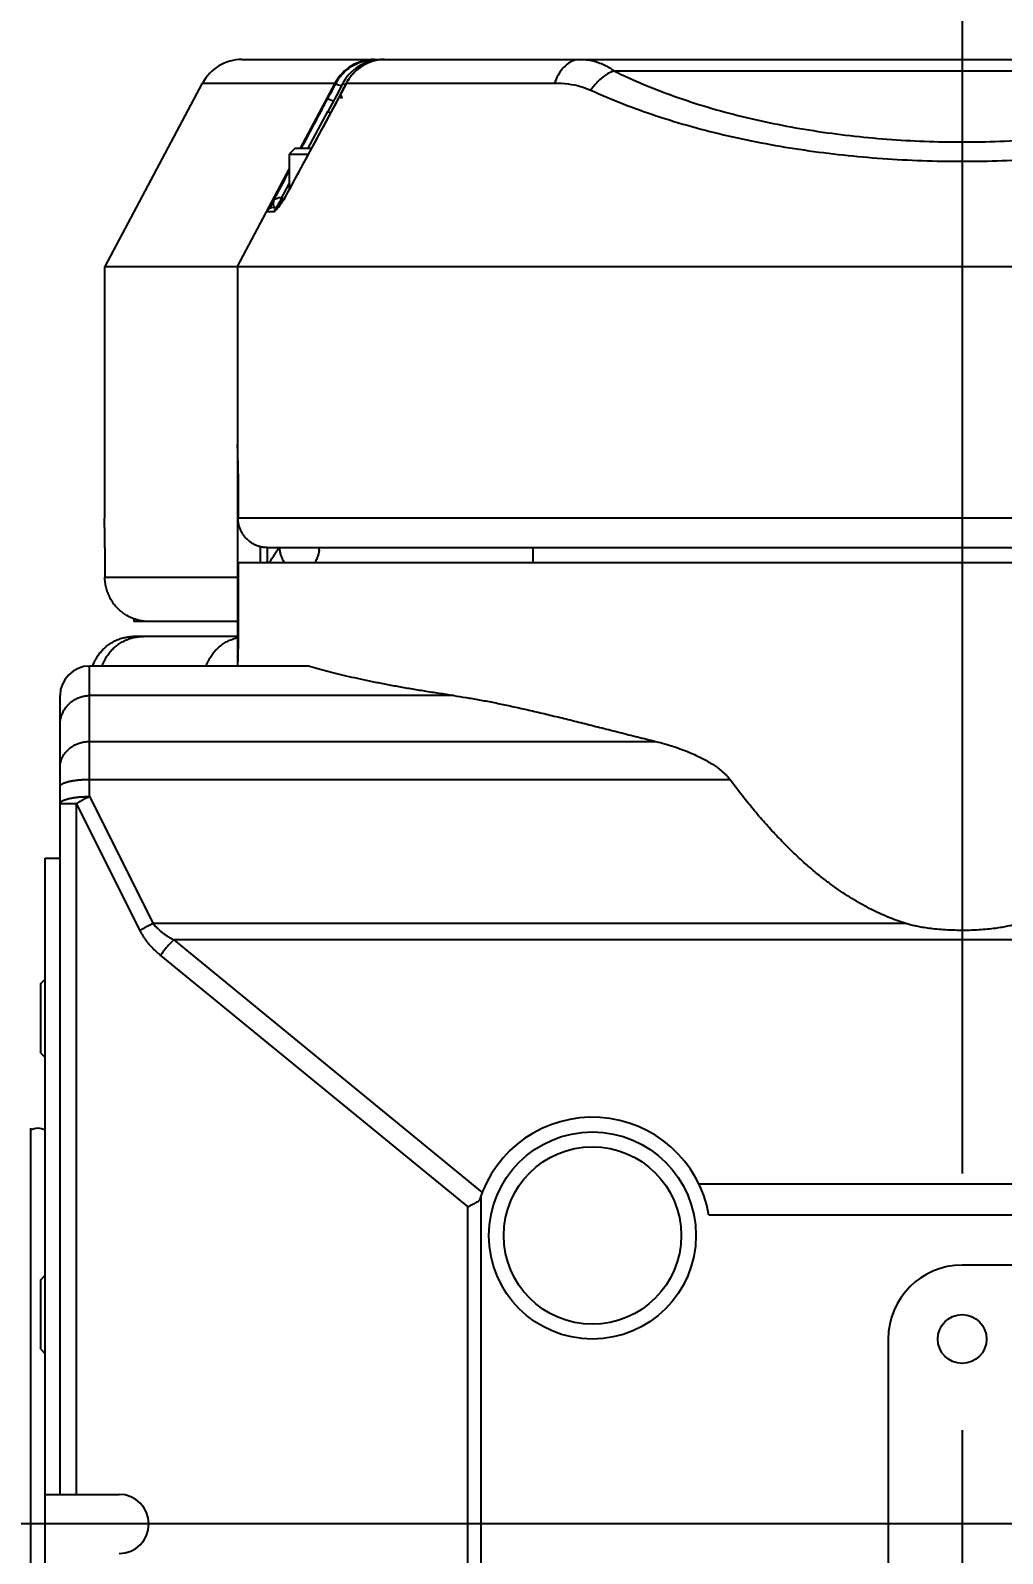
# Model space of a CAD drawing. Extents: x 0 to 4205, y 0 to 2970.
# Drawn here: x 2329 to 2394.7, y 2188.4 to 2291.3 of the extents above; entities that cross this region are included whole.
import ezdxf

# ---------------------------------------------------------------- set-up
doc = ezdxf.new("R2010")
doc.units = 0
doc.header["$LTSCALE"] = 231.275
doc.header["$PDMODE"] = 3
doc.header["$PDSIZE"] = 0.3125
doc.linetypes.add('CENTER', pattern=[0.6, 0.375, -0.075, 0.075, -0.075])
doc.layers.get('0').update_dxf_attribs({"linetype": 'CONTINUOUS'})
doc.layers.get('Defpoints').update_dxf_attribs({"linetype": 'CONTINUOUS'})
for name, color, linetype in [('5_ALL_CURVE', 7, 'CONTINUOUS'), ('95_ALL_DIM', 7, 'CONTINUOUS'), ('DEFAULT_1', 7, 'CENTER')]:
    doc.layers.add(name, color=color, linetype=linetype)
doc.styles.get("Standard").update_dxf_attribs({"font": 'txt', "width": 0.8})
doc.dimstyles.new('DIMSTYLE_2', dxfattribs={"dimtxt": 20, "dimasz": 7.5, "dimexe": 0.18, "dimexo": 0.0625, "dimgap": 0.09, "dimtad": 1, "dimdec": 3, "dimdsep": 46, "dimtxsty": 'Standard', "dimblk": 'OPEN', "dimblk1": 'OPEN', "dimblk2": 'OPEN', "dimcen": 0.09, "dimadec": 0, "dimazin": 0, "dimtp": 0.5, "dimtm": 0.5, "dimtfac": 1, "dimtdec": 3, "dimtofl": 0, "dimtmove": 0, "dimatfit": 3, "dimldrblk": 'OPEN', "dimfxl": 1, "dimtolj": 1, "dimarcsym": 0})

# ---------------------------------------------------------------- blocks, each defined once
blk = doc.blocks.new('_OPEN')
at = {"color": 0, "linetype": 'ByBlock'}
for p, q in [((0, 0), (-1, 0.233)), ((-1, -0.233), (0, 0)), ((-1, 0), (0, 0))]:
    blk.add_line(p, q, dxfattribs=at)
blk = doc.blocks.new('*D4')
at = {"layer": '95_ALL_DIM', "color": 0, "lineweight": -2, "transparency": 16777216}
for p, q in [((2922.77, 2266.34), (2957.35, 2272.44)), ((2054.52, 2190.38), (2019.4, 2190.38))]:
    blk.add_line(p, q, dxfattribs=at)
blk.add_arc((2491.97, 2190.38), 472.39, 10.9097, 179.0903, dxfattribs=at)
at = {"layer": 'Defpoints', "color": 0, "transparency": 16777216}
for p in [(2679.07, 2624.13), (2922.71, 2266.33), (2750.38, 2235.94), (2054.58, 2190.38), (2070.1, 2190.38)]:
    blk.add_point(p, dxfattribs=at)
at = {"layer": '95_ALL_DIM', "color": 0, "lineweight": -2, "transparency": 16777216, "xscale": 7.5, "yscale": 7.5, "zscale": 7.5}
for p, rotation in [((2957.18, 2272.41), 280.4548438122416), ((2019.58, 2190.38), 269.5451561877437)]:
    blk.add_blockref('_OPEN', p, dxfattribs=dict(at, rotation=rotation))
at = {"layer": '95_ALL_DIM', "color": 0, "transparency": 16777216, "insert": (2248.04, 2606.65), "char_height": 20, "attachment_point": 5, "rotation": 30.3694}
blk.add_mtext('\\A1;-170°', dxfattribs=at)
blk = doc.blocks.new('*D5')
at = {"layer": '95_ALL_DIM', "color": 0, "lineweight": -2, "transparency": 16777216}
for p, q in [((2069.4, 2190.38), (2100.43, 2190.38)), ((2912.14, 2116.29), (2877.55, 2122.39))]:
    blk.add_line(p, q, dxfattribs=at)
blk.add_arc((2491.97, 2190.38), 391.71, 181.097, 348.903, dxfattribs=at)
at = {"layer": 'Defpoints', "color": 0, "transparency": 16777216}
for p in [(2055.25, 2190.38), (2069.34, 2190.38), (2912.2, 2116.28), (3077.93, 2087.06), (2647.12, 1830.7)]:
    blk.add_point(p, dxfattribs=at)
at = {"layer": '95_ALL_DIM', "color": 0, "lineweight": -2, "transparency": 16777216, "xscale": 7.5, "yscale": 7.5, "zscale": 7.5}
for p, rotation in [((2100.25, 2190.38), 90.54851822042205), ((2877.73, 2122.36), 79.45148177957547)]:
    blk.add_blockref('_OPEN', p, dxfattribs=dict(at, rotation=rotation))
at = {"layer": '95_ALL_DIM', "color": 0, "transparency": 16777216, "insert": (2375, 1827.12), "char_height": 20, "attachment_point": 5, "rotation": 342.1518}
blk.add_mtext('\\A1;+170°', dxfattribs=at)
blk = doc.blocks.new('*D6')
at = {"layer": '95_ALL_DIM', "color": 0, "lineweight": -2, "transparency": 16777216}
for p, q in [((1983.33, 2190.38), (2013.32, 2190.38)), ((2995.12, 2190.38), (2970.61, 2190.38))]:
    blk.add_line(p, q, dxfattribs=at)
blk.add_arc((2491.97, 2190.38), 478.82, 180.8975, 359.1025, dxfattribs=at)
at = {"layer": 'Defpoints', "color": 0, "transparency": 16777216}
for p in [(1968.14, 2190.38), (1983.27, 2190.38), (2995.19, 2190.38), (3015.79, 2190.38), (2731.38, 1775.71)]:
    blk.add_point(p, dxfattribs=at)
at = {"layer": '95_ALL_DIM', "color": 0, "lineweight": -2, "transparency": 16777216, "xscale": 7.5, "yscale": 7.5, "zscale": 7.5}
for p, rotation in [((2013.14, 2190.38), 90.44872673715903), ((2970.79, 2190.38), 89.55119192681701)]:
    blk.add_blockref('_OPEN', p, dxfattribs=dict(at, rotation=rotation))
at = {"layer": '95_ALL_DIM', "color": 0, "transparency": 16777216, "insert": (2335.91, 1748.39), "char_height": 20, "attachment_point": 5, "rotation": 340.5532}
blk.add_mtext('\\A1;+180° *3', dxfattribs=at)
blk = doc.blocks.new('*D7')
at = {"layer": '95_ALL_DIM', "color": 0, "lineweight": -2, "transparency": 16777216}
for p, q in [((2491.91, 2190.38), (1931.7, 2190.38)), ((2492.03, 2190.38), (3052.23, 2190.38))]:
    blk.add_line(p, q, dxfattribs=at)
blk.add_arc((2491.97, 2190.38), 560.08, 0.7672, 179.2327, dxfattribs=at)
at = {"layer": 'Defpoints', "color": 0, "transparency": 16777216}
for p in [(2772.01, 2675.43), (1966.88, 2190.38), (1987.08, 2190.38), (2995.19, 2190.38), (3017.05, 2190.38)]:
    blk.add_point(p, dxfattribs=at)
at = {"layer": '95_ALL_DIM', "color": 0, "lineweight": -2, "transparency": 16777216, "xscale": 7.5, "yscale": 7.5, "zscale": 7.5}
for p, rotation in [((1931.88, 2190.38), 269.6162963987609), ((3052.05, 2190.38), 270.3836222651719)]:
    blk.add_blockref('_OPEN', p, dxfattribs=dict(at, rotation=rotation))
at = {"layer": '95_ALL_DIM', "color": 0, "transparency": 16777216, "insert": (2181.38, 2668.53), "char_height": 20, "attachment_point": 5, "rotation": 33.0064}
blk.add_mtext('\\A1;-180° *3', dxfattribs=at)

msp = doc.modelspace()

# ---------------------------------------------------------------- linework, layer by layer
for p, q in [((2343.2585, 2289.3795), (2352.8787, 2289.3795)), ((2352.631, 2289.3781), (2352.3536, 2289.3563)), ((2352.7198, 2289.3794), (2352.631, 2289.3781)), ((2352.8779, 2289.3791), (2352.7334, 2289.3735)), ((2352.9164, 2289.3795), (2352.8787, 2289.3793)), ((2352.9164, 2289.3795), (2431.0197, 2289.3795)), ((2368.4181, 2288.6181), (2415.5181, 2288.6181)), ((2334.012, 2275.3795), (2340.6097, 2287.7879)), ((2340.6097, 2287.7879), (2349.6346, 2287.788)), ((2347.2217, 2283.3795), (2349.5657, 2287.7879)), ((2349.663, 2286.9595), (2349.0859, 2285.8747)), ((2350.1, 2287.7853), (2349.663, 2286.9595)), ((2349.9849, 2287.1438), (2349.8019, 2286.7992)), ((2349.9681, 2286.7514), (2349.9681, 2286.8795)), ((2350.0377, 2286.8795), (2349.9681, 2286.8795)), ((2350.3227, 2287.7837), (2349.9849, 2287.1438)), ((2350.1237, 2287.8293), (2350.1, 2287.7852)), ((2350.341, 2287.7879), (2364.4086, 2287.7879)), ((2347.7541, 2283.3795), (2349.0859, 2285.8747)), ((2349.0853, 2286.7557), (2349.4514, 2286.561)), ((2349.0859, 2285.8747), (2349.2575, 2285.7831)), ((2349.2535, 2285.7755), (2347.8322, 2283.148)), ((2349.1007, 2285.4639), (2349.0886, 2285.4704)), ((2347.8322, 2283.148), (2346.0794, 2279.9044)), ((2346.8681, 2283.3795), (2346.4681, 2282.9795)), ((2346.4681, 2282.9795), (2346.4681, 2280.6239)), ((2346.4681, 2282.9795), (2347.7411, 2282.9795)), ((2346.8681, 2283.3795), (2347.9574, 2283.3795)), ((2342.9681, 2275.3795), (2346.4681, 2281.9621)), ((2345.9043, 2279.9138), (2346.4681, 2280.9701)), ((2345.7595, 2279.6708), (2345.7168, 2279.6025)), ((2345.8017, 2279.7398), (2345.7595, 2279.6708)), ((2345.8794, 2279.8693), (2345.8017, 2279.7398)), ((2345.9016, 2279.9087), (2345.8794, 2279.8692)), ((2345.953, 2279.7086), (2345.9114, 2279.6493)), ((2346.0334, 2279.8275), (2345.953, 2279.7086)), ((2344.9539, 2279.1143), (2345.3954, 2279.1142)), ((2345.3954, 2279.3795), (2345.7013, 2279.3795)), ((2345.3954, 2279.1142), (2345.4265, 2279.1142)), ((2345.5956, 2279.4171), (2345.5695, 2279.3795)), ((2345.6654, 2279.3408), (2345.6569, 2279.3322)), ((2345.6887, 2279.5582), (2345.6611, 2279.5154)), ((2345.7168, 2279.6025), (2345.6887, 2279.5582)), ((2345.9114, 2279.6493), (2345.8717, 2279.5942)), ((2333.9681, 2275.3795), (2333.9681, 2258.3795)), ((2333.9681, 2275.3795), (2532.012, 2275.3795)), ((2342.9681, 2275.3795), (2342.9681, 2248.3795)), ((2343.0089, 2261.3795), (2343.0089, 2258.3795)), ((2440.9681, 2258.3795), (2343.0089, 2258.3795)), ((2334.0026, 2256.3795), (2334.0026, 2254.3795)), ((2344.4902, 2256.4483), (2344.4902, 2255.3795)), ((2344.9802, 2256.3798), (2344.9802, 2255.3795)), ((2438.9681, 2256.3795), (2345.0106, 2256.3795)), ((2362.9681, 2255.3795), (2362.9681, 2256.3795)), ((2343.0089, 2255.3795), (2343.0089, 2250.3795)), ((2343.0089, 2255.3795), (2440.9681, 2255.3795)), ((2334.0026, 2254.3795), (2342.9681, 2254.3795)), ((2335.9681, 2251.564), (2335.9681, 2251.3795)), ((2342.9681, 2251.3795), (2335.9681, 2251.3795)), ((2342.9681, 2250.3795), (2335.9681, 2250.3795)), ((2332.9681, 2239.556), (2332.9681, 2248.3795)), ((2347.7715, 2248.3795), (2332.9681, 2248.3795)), ((2330.9681, 2194.9828), (2330.9681, 2246.3795)), ((2357.5856, 2246.3795), (2332.9681, 2246.3795)), ((2332.9681, 2243.2797), (2371.2511, 2243.2797)), ((2332.9681, 2240.7153), (2376.2603, 2240.7153)), ((2332.9681, 2239.556), (2337.263, 2230.9727)), ((2332.0736, 2239.0706), (2330.9681, 2239.0706)), ((2332.0736, 2192.3795), (2332.0736, 2239.0706)), ((2332.0736, 2239.0706), (2336.3686, 2230.4873)), ((2329.9681, 2145.3795), (2329.9681, 2235.3795)), ((2329.9681, 2235.3795), (2330.9681, 2235.3795)), ((2388.1572, 2230.9727), (2337.263, 2230.9727)), ((2338.6648, 2229.8578), (2359.5185, 2212.7957)), ((2445.9681, 2229.8578), (2338.6648, 2229.8578)), ((2337.7704, 2228.8149), (2358.5458, 2211.8168)), ((2329.6681, 2226.9131), (2329.9681, 2227.2131)), ((2329.6681, 2222.2131), (2329.6681, 2226.9131)), ((2329.6681, 2222.2131), (2329.9681, 2221.9131)), ((2328.9681, 2217.1295), (2328.9681, 2163.6295)), ((2450.7208, 2213.3399), (2374.181, 2213.3399)), ((2358.5458, 2169.505), (2358.5458, 2211.8168)), ((2359.4402, 2169.505), (2359.4402, 2212.5872)), ((2449.6779, 2211.2541), (2374.8491, 2211.2541)), ((2416.9681, 2207.8795), (2391.9681, 2207.8795)), ((2329.6681, 2206.8888), (2329.9681, 2207.1888)), ((2329.6681, 2202.1888), (2329.6681, 2206.8888)), ((2386.9681, 2202.8795), (2386.9681, 2177.8795)), ((2329.6681, 2202.1888), (2329.9681, 2201.8888)), ((2329.9681, 2192.3795), (2334.9681, 2192.3795))]:
    msp.add_line(p, q)
for points in [[(2352.7334, 2289.3735), (2352.4237, 2289.336), (2352.1186, 2289.2643), (2351.8223, 2289.1596), (2351.5381, 2289.0231), (2351.2692, 2288.8565), (2351.0188, 2288.662), (2350.79, 2288.4417), (2350.5853, 2288.198), (2350.407, 2287.9336), (2350.3227, 2287.7836)], [(2352.3536, 2289.3563), (2352.0791, 2289.3079), (2351.8102, 2289.2335), (2351.5488, 2289.1338), (2351.2975, 2289.0094), (2351.0588, 2288.8619), (2350.8347, 2288.6924), (2350.6275, 2288.5027), (2350.4389, 2288.2944)], [(2350.4389, 2288.2944), (2350.2705, 2288.0693), (2350.1237, 2287.8293)], [(2349.8019, 2286.7992), (2349.6189, 2286.4562), (2349.4361, 2286.115), (2349.2535, 2285.7755)], [(2346.0794, 2279.9044), (2346.0547, 2279.8612), (2346.0332, 2279.8273)], [(2345.6611, 2279.5154), (2345.6342, 2279.4744), (2345.6211, 2279.4547), (2345.6082, 2279.4356), (2345.5956, 2279.4171)], [(2345.8717, 2279.5942), (2345.8342, 2279.5436), (2345.799, 2279.4976), (2345.7663, 2279.4563), (2345.7361, 2279.4197), (2345.7089, 2279.3879), (2345.6854, 2279.3618), (2345.6654, 2279.3408)]]:
    msp.add_lwpolyline(points)
for centre, radius in [((2366.9681, 2209.8795), 7), ((2366.9681, 2209.8795), 6), ((2391.9681, 2202.8795), 1.65)]:
    msp.add_circle(centre, radius)
for centre, radius, start, end in [((2343.2585, 2286.3795), 3, 90, 152), ((2352.2146, 2286.3795), 3, 90, 151.329418), ((2345.3953, 2278.8795), 0.5, 90.00007, 152.000033), ((2332.9681, 2246.3795), 2, 90, 180), ((2329.4681, 2216.1295), 1, 60, 120), ((2366.9681, 2209.8795), 8, 9.893488, 163.038285), ((2391.9681, 2202.8795), 5, 90, 180), ((2334.9681, 2190.3795), 2, 270, 90)]:
    msp.add_arc(centre, radius, start, end)
for points, start_tangent, end_tangent in [([(2349.9316, 2288.2415), (2350.1092, 2288.446), (2350.7407, 2288.9515), (2351.484, 2289.2701), (2352.2899, 2289.3795)], (0.62097263, 0.78383225), (1, -0.00004496)), ([(2352.6575, 2289.3673), (2352.1461, 2289.2708), (2351.4264, 2288.953), (2350.8083, 2288.4469), (2350.341, 2287.7879)], (-0.99558461, -0.09386846), (-0.46446483, -0.88559157)), ([(2352.2899, 2289.3795), (2352.2003, 2289.3299)], (-1, -0.00000001), (-0.67106822, -0.74139561)), ([(2352.8787, 2289.3793), (2352.6575, 2289.3673)], (-0.99990493, -0.0137891), (-0.99558461, -0.09386846)), ([(2352.7198, 2289.3795), (2352.6752, 2289.3704)], (-0.99999941, -0.00108214), (-0.92792, -0.3727794)), ([(2366.1303, 2289.3795), (2365.4421, 2289.1865), (2364.8425, 2288.6322), (2364.4086, 2287.7879)], (-1, 0), (-0.32662645, -0.94515351)), ([(2366.1305, 2289.3795), (2366.9948, 2289.2871), (2367.7586, 2289.0272), (2368.4181, 2288.6181)], (1, 0.00002714), (0.78244358, -0.62272148)), ([(2349.6346, 2287.788), (2349.7729, 2288.0216)], (0.46981205, 0.88276647), (0.54799953, 0.83647864)), ([(2349.7729, 2288.0216), (2349.823, 2288.0955)], (0.54799953, 0.83647864), (0.57255743, 0.81986461)), ([(2349.823, 2288.0955), (2349.9316, 2288.2415)], (0.57255743, 0.81986461), (0.62097263, 0.78383225)), ([(2368.4181, 2288.6181), (2367.8516, 2288.3258), (2367.3207, 2287.8811), (2366.8588, 2287.312)], (-0.93928192, -0.34314644), (-0.55836776, -0.82959354)), ([(2368.4181, 2288.6181), (2372.5305, 2286.8887), (2377.0818, 2285.5336), (2381.9084, 2284.5711), (2386.8903, 2283.998), (2391.9647, 2283.8068), (2397.0403, 2283.9976), (2402.0227, 2284.5703), (2406.8493, 2285.5324), (2411.4028, 2286.8877), (2415.5181, 2288.6181)], (0.89577583, -0.44450609), (0.89577565, 0.44450645)), ([(2349.0853, 2286.7557), (2349.3598, 2287.2716), (2349.6346, 2287.788)], (0.46953534, 0.88291368), (0.4700089, 0.88266167)), ([(2349.6347, 2287.7879), (2349.7299, 2287.6847)], (-0.0164416, -0.99986483), (0.92671793, -0.37575775)), ([(2349.7299, 2287.6847), (2349.8692, 2287.6383), (2349.9923, 2287.5804)], (0.92671793, -0.37575775), (0.86338851, -0.50453967)), ([(2350.341, 2287.7879), (2349.9347, 2287.0188), (2349.7976, 2286.7612)], (-0.46532117, -0.88514192), (-0.47019146, -0.88256444)), ([(2350.0377, 2286.8795), (2349.9681, 2286.7514)], (-0.47713292, -0.87883114), (-0.47771797, -0.87851326)), ([(2349.9923, 2287.5804), (2350.0412, 2287.5501)], (0.86338851, -0.50453967), (0.83891715, -0.54425915)), ([(2350.0996, 2287.7868), (2350.2572, 2287.6594)], (-0.96998002, -0.24318462), (0.88446994, -0.46659717)), ([(2350.341, 2287.7879), (2350.3235, 2287.7835)], (-0.99668779, 0.08132309), (-0.3471125, -0.9378235)), ([(2364.4086, 2287.7879), (2365.3315, 2287.7303), (2366.1507, 2287.5677), (2366.8588, 2287.312)], (1, 0.00004498), (0.90806555, -0.41882808)), ([(2366.8588, 2287.312), (2371.2739, 2285.5822), (2376.1363, 2284.2273), (2381.2772, 2283.2649), (2386.574, 2282.6919), (2391.9645, 2282.5007), (2397.3563, 2282.6915), (2402.6535, 2283.2641), (2407.7945, 2284.2261), (2412.6592, 2285.5812), (2417.0773, 2287.312)], (0.90816041, -0.41862235), (0.90816026, 0.41862266)), ([(2348.5532, 2285.7551), (2348.5996, 2285.8424)], (0.46953515, 0.88291378), (0.46953517, 0.88291377)), ([(2348.5996, 2285.8424), (2348.7202, 2286.0692)], (0.46953517, 0.88291377), (0.46953522, 0.88291374)), ([(2348.7202, 2286.0692), (2349.0853, 2286.7557)], (0.46953522, 0.88291374), (0.46953541, 0.88291364)), ([(2349.7976, 2286.7612), (2349.5212, 2286.2441), (2349.1007, 2285.4639)], (-0.47019146, -0.88256444), (-0.47627892, -0.87929426)), ([(2349.1007, 2285.4639), (2347.6065, 2282.7035), (2346.0962, 2279.9101)], (-0.47627879, -0.87929432), (-0.47539755, -0.87977109)), ([(2347.2898, 2283.3795), (2348.4776, 2285.613)], (0.46953509, 0.88291381), (0.46953512, 0.88291379)), ([(2348.4776, 2285.613), (2348.5532, 2285.7551)], (0.46953512, 0.88291379), (0.46953515, 0.88291378)), ([(2345.5823, 2280.1687), (2346.4681, 2281.8343)], (0.4695344, 0.88291418), (0.46953506, 0.88291383)), ([(2345.3759, 2279.7771), (2345.3197, 2279.668), (2345.2902, 2279.6097)], (-0.45941631, -0.88822106), (-0.452919, -0.89155167)), ([(2345.4093, 2279.8416), (2345.3759, 2279.7771)], (-0.45975877, -0.88804384), (-0.45941631, -0.88822106)), ([(2345.4212, 2279.8542), (2345.402, 2279.7861), (2345.3845, 2279.6299), (2345.3934, 2279.5078), (2345.4834, 2279.3808)], (-0.33302436, -0.94291822), (0.9798976, -0.19950112)), ([(2345.4383, 2279.8975), (2345.4093, 2279.8416)], (-0.46087907, -0.88746295), (-0.45975877, -0.88804384)), ([(2345.4367, 2279.893), (2345.4212, 2279.8542)], (-0.40899735, -0.91253557), (-0.33302436, -0.94291822)), ([(2345.4448, 2279.9101), (2345.4367, 2279.893)], (-0.44388811, -0.89608222), (-0.40899735, -0.91253557)), ([(2345.4448, 2279.9101), (2345.4383, 2279.8975)], (-0.46123382, -0.88727863), (-0.46087907, -0.88746295)), ([(2345.4448, 2279.9101), (2345.5237, 2280.0585)], (0.46953424, 0.88291426), (0.46953433, 0.88291421)), ([(2345.4531, 2279.9129), (2345.4448, 2279.9101)], (-0.94632665, -0.3232118), (-0.9462699, -0.32337791)), ([(2345.6139, 2279.9676), (2345.4531, 2279.9129)], (-0.94697622, -0.32130366), (-0.94632665, -0.3232118)), ([(2345.5237, 2280.0585), (2345.5403, 2280.0897)], (0.46953434, 0.88291421), (0.46953435, 0.8829142)), ([(2345.5403, 2280.0897), (2345.5669, 2280.1397)], (0.46953435, 0.8829142), (0.46953438, 0.88291419)), ([(2345.5669, 2280.1397), (2345.5823, 2280.1687)], (0.46953438, 0.88291419), (0.4695344, 0.88291418)), ([(2345.6861, 2279.9921), (2345.6139, 2279.9676)], (-0.94699432, -0.3212503), (-0.94697622, -0.32130366)), ([(2345.7716, 2280.0211), (2345.6861, 2279.9921)], (-0.94692814, -0.32144532), (-0.94699432, -0.3212503)), ([(2345.8697, 2280.0544), (2345.7716, 2280.0211)], (-0.94688261, -0.32157943), (-0.94692814, -0.32144532)), ([(2345.8009, 2279.6799), (2345.7913, 2279.6441), (2345.7883, 2279.632)], (-0.2750019, -0.96144368), (-0.23385953, -0.97227039)), ([(2345.8797, 2279.869), (2345.836, 2279.7816), (2345.8009, 2279.6799)], (-0.50723166, -0.86180975), (-0.2750019, -0.96144368)), ([(2346.1223, 2279.9838), (2345.9048, 2279.9098)], (-0.94658198, -0.32246327), (0.94568436, 0.32508628)), ([(2345.9016, 2279.9087), (2345.9048, 2279.9098)], (0.94562302, 0.32526467), (0.94568436, 0.32508627)), ([(2345.9073, 2279.6275), (2345.9583, 2279.7012), (2346.0303, 2279.8087), (2346.0749, 2279.8769)], (0.57472237, 0.81834846), (0.54266058, 0.83995208)), ([(2346.0334, 2279.8273), (2346.0964, 2279.9102)], (0.55813516, 0.82975005), (0.65331949, 0.75708233)), ([(2346.0963, 2279.9102), (2346.0795, 2279.9043)], (-0.94540921, -0.32588561), (0.94748447, 0.31980179)), ([(2346.0749, 2279.8769), (2346.0962, 2279.9101)], (0.54266058, 0.83995208), (0.53833846, 0.84272873)), ([(2345.2179, 2279.4699), (2345.1982, 2279.4286), (2345.1382, 2279.3072)], (-0.44765414, -0.89420678), (-0.54742276, -0.83685621)), ([(2345.2902, 2279.6097), (2345.2597, 2279.5503), (2345.2179, 2279.4699)], (-0.452919, -0.89155167), (-0.44765414, -0.89420678)), ([(2345.4265, 2279.1142), (2345.5533, 2279.1932), (2345.5781, 2279.2189)], (0.99999889, -0.00148783), (0.69120227, 0.72266134)), ([(2345.4576, 2279.1655), (2345.4265, 2279.1142)], (-0.56865299, -0.82257752), (-0.46573598, -0.88492372)), ([(2345.6578, 2279.3343), (2345.5366, 2279.2549), (2345.4576, 2279.1655)], (-0.90802075, -0.4189252), (-0.56865299, -0.82257752)), ([(2345.4834, 2279.3808), (2345.496, 2279.3795)], (0.9798976, -0.19950112), (0.99999969, -0.00078682)), ([(2345.5781, 2279.2189), (2345.7162, 2279.3727), (2345.7998, 2279.4796), (2345.8811, 2279.5904), (2345.9073, 2279.6275)], (0.69120227, 0.72266134), (0.57472237, 0.81834846)), ([(2345.7732, 2279.5581), (2345.7633, 2279.4969), (2345.7573, 2279.4487)], (-0.1717141, -0.98514683), (-0.07681816, -0.99704512)), ([(2345.7883, 2279.632), (2345.7732, 2279.5581)], (-0.23385953, -0.97227039), (-0.1717141, -0.98514683)), ([(2345.0106, 2256.3795), (2344.8897, 2256.3832), (2344.7692, 2256.3941), (2344.6497, 2256.4123), (2344.5314, 2256.4377), (2344.4149, 2256.4702), (2344.3005, 2256.5096), (2344.1888, 2256.5559), (2344.08, 2256.6088), (2343.9747, 2256.6682), (2343.8731, 2256.7338), (2343.7757, 2256.8055), (2343.6828, 2256.8829), (2343.5948, 2256.9657), (2343.512, 2257.0537), (2343.4346, 2257.1465), (2343.363, 2257.2438), (2343.2973, 2257.3453), (2343.238, 2257.4505), (2343.1851, 2257.5591), (2343.1389, 2257.6706), (2343.0994, 2257.7848), (2343.067, 2257.9011), (2343.0417, 2258.0192), (2343.0235, 2258.1386), (2343.0126, 2258.2589), (2343.0089, 2258.3795)], (-1, 0), (0, 1)), ([(2345.106, 2255.3795), (2345.3596, 2255.7404), (2345.59, 2256.1053), (2345.746, 2256.3794)], (0.59369943, 0.80468689), (0.47675408, 0.87903671)), ([(2345.7972, 2256.3795), (2345.7992, 2256.3461), (2345.8118, 2256.2223), (2345.832, 2256.0995), (2345.86, 2255.9782), (2345.8955, 2255.8587), (2345.9384, 2255.7417), (2345.9886, 2255.6275), (2346.0458, 2255.5166), (2346.1098, 2255.4095), (2346.1294, 2255.3795)], (0.05258607, -0.9986164), (0.55451151, -0.83217605)), ([(2348.2357, 2255.3794), (2348.3462, 2255.6393), (2348.442, 2255.9058), (2348.4931, 2256.1131), (2348.4994, 2256.2611), (2348.461, 2256.3499), (2348.3779, 2256.3795)], (0.40885085, 0.91260122), (-1, 0.00000066)), ([(2335.9681, 2251.564), (2335.8064, 2251.6288), (2335.6488, 2251.7029), (2335.4957, 2251.7859), (2335.3477, 2251.8778), (2335.2053, 2251.978), (2335.069, 2252.0863), (2334.9392, 2252.2023), (2334.8164, 2252.3257), (2334.7009, 2252.4559), (2334.5931, 2252.5926), (2334.4935, 2252.7354), (2334.4024, 2252.8836), (2334.32, 2253.0369), (2334.2466, 2253.1947), (2334.1825, 2253.3565), (2334.1279, 2253.5217), (2334.083, 2253.6898), (2334.0479, 2253.8602), (2334.0227, 2254.0323), (2334.0076, 2254.2057), (2334.0026, 2254.3795)], (-0.93858779, 0.34504053), (0, 1)), ([(2337.0044, 2251.3795), (2336.8534, 2251.3833), (2336.7026, 2251.3947), (2336.5527, 2251.4137), (2336.4039, 2251.4402), (2336.2566, 2251.4741), (2336.1112, 2251.5154), (2335.9681, 2251.564)], (-1, 0), (-0.93858779, 0.34504053)), ([(2333.1737, 2248.3796), (2333.2269, 2248.519), (2333.2947, 2248.6716), (2333.3708, 2248.8202), (2333.4551, 2248.9644), (2333.5472, 2249.1037), (2333.647, 2249.2376), (2333.7541, 2249.3658), (2333.8682, 2249.4878), (2333.9889, 2249.6033), (2334.1158, 2249.7119), (2334.2486, 2249.8133), (2334.3869, 2249.9072), (2334.5302, 2249.9932), (2334.678, 2250.0711), (2334.83, 2250.1407), (2334.9856, 2250.2017), (2335.1443, 2250.2539), (2335.3058, 2250.2973), (2335.4694, 2250.3316), (2335.6346, 2250.3568), (2335.801, 2250.3727), (2335.9681, 2250.3793)], (0.33351821, 0.94274366), (0.99992927, 0.01189339)), ([(2333.813, 2248.3796), (2333.8692, 2248.5276), (2333.9371, 2248.6812), (2334.0134, 2248.8307), (2334.098, 2248.9756), (2334.1904, 2249.1155), (2334.2904, 2249.25), (2334.3977, 2249.3786), (2334.512, 2249.5009), (2334.6329, 2249.6165), (2334.76, 2249.725), (2334.8929, 2249.8262), (2335.0312, 2249.9197), (2335.1745, 2250.0052), (2335.3223, 2250.0824), (2335.4742, 2250.1512), (2335.6296, 2250.2112), (2335.7881, 2250.2623), (2335.9491, 2250.3043), (2336.1123, 2250.3371), (2336.277, 2250.3607), (2336.4428, 2250.3748), (2336.6091, 2250.3795)], (0.32994414, 0.94400046), (1, 0)), ([(2335.9681, 2250.3793), (2335.9131, 2250.3782)], (-0.99992927, -0.01189339), (-0.99954415, -0.03019077)), ([(2340.8484, 2248.3796), (2340.9046, 2248.5276), (2340.9725, 2248.6812), (2341.0489, 2248.8307), (2341.1334, 2248.9756), (2341.2258, 2249.1155), (2341.3258, 2249.25), (2341.4331, 2249.3786), (2341.5474, 2249.5009), (2341.6683, 2249.6165), (2341.7954, 2249.725), (2341.9283, 2249.8262), (2342.0666, 2249.9197), (2342.2099, 2250.0052), (2342.3577, 2250.0824), (2342.5096, 2250.1512), (2342.665, 2250.2112), (2342.8235, 2250.2623), (2342.968, 2250.3005)], (0.32994414, 0.94400046), (0.97305163, 0.23058733)), ([(2343.0089, 2250.3795), (2343.0087, 2250.2488), (2343.0082, 2250.1186), (2343.0074, 2249.9895), (2343.0062, 2249.862), (2343.0047, 2249.7369), (2343.0029, 2249.6143), (2343.0009, 2249.4951), (2342.9987, 2249.3797), (2342.9963, 2249.2685), (2342.9938, 2249.1621), (2342.9911, 2249.0609), (2342.9885, 2248.9653), (2342.9858, 2248.8758), (2342.9832, 2248.7928), (2342.9807, 2248.7165), (2342.9783, 2248.6474), (2342.9761, 2248.5857), (2342.974, 2248.5317), (2342.9723, 2248.4856), (2342.9708, 2248.4476), (2342.9696, 2248.4179), (2342.9688, 2248.3966), (2342.9682, 2248.3838), (2342.9681, 2248.3795)], (0, -1), (-0.04078237, -0.99916805)), ([(2357.5856, 2246.3795), (2356.5938, 2246.5257), (2355.631, 2246.6761), (2354.6981, 2246.8304), (2353.7958, 2246.9887), (2352.9251, 2247.1508), (2352.0865, 2247.3165), (2351.2809, 2247.4857), (2350.509, 2247.6583), (2349.7715, 2247.8341), (2349.0689, 2248.0131), (2348.4021, 2248.1949), (2347.7715, 2248.3795)], (-0.98990082, 0.14176162), (-0.9568331, 0.29063796)), ([(2330.9681, 2244.4003), (2330.9724, 2244.5298), (2330.9852, 2244.6587), (2331.0065, 2244.7865), (2331.0362, 2244.9126), (2331.0742, 2245.0365), (2331.1203, 2245.1577), (2331.1743, 2245.2757), (2331.236, 2245.3899), (2331.3051, 2245.4999), (2331.3814, 2245.6052), (2331.4644, 2245.7053), (2331.5539, 2245.7998), (2331.6494, 2245.8884), (2331.7505, 2245.9705), (2331.8569, 2246.046), (2331.9681, 2246.1144), (2332.0835, 2246.1754), (2332.2027, 2246.2289), (2332.3252, 2246.2745), (2332.4504, 2246.3121), (2332.5779, 2246.3415), (2332.707, 2246.3626), (2332.8373, 2246.3753), (2332.9681, 2246.3795)], (0, 1), (1, 0)), ([(2357.5856, 2246.3795), (2358.4228, 2246.251), (2359.2977, 2246.0999), (2360.2099, 2245.927), (2361.1595, 2245.7328), (2362.1462, 2245.5183), (2363.1702, 2245.2846), (2364.2309, 2245.0331), (2365.3278, 2244.7655), (2366.4594, 2244.4839), (2367.6223, 2244.1911), (2368.8114, 2243.8905), (2370.0225, 2243.5856), (2371.2511, 2243.2797)], (0.98990082, -0.14176162), (0.97083251, -0.23975871)), ([(2330.9681, 2241.5121), (2330.9724, 2241.6277), (2330.9852, 2241.7428), (2331.0065, 2241.8569), (2331.0362, 2241.9695), (2331.0742, 2242.0802), (2331.1203, 2242.1885), (2331.1743, 2242.2939), (2331.236, 2242.3959), (2331.3051, 2242.4941), (2331.3814, 2242.5881), (2331.4644, 2242.6775), (2331.5539, 2242.762), (2331.6494, 2242.841), (2331.7505, 2242.9144), (2331.8569, 2242.9818), (2331.9681, 2243.0429), (2332.0835, 2243.0974), (2332.2027, 2243.1451), (2332.3252, 2243.1859), (2332.4504, 2243.2194), (2332.5779, 2243.2457), (2332.707, 2243.2646), (2332.8373, 2243.2759), (2332.9681, 2243.2797)], (0, 1), (1, 0)), ([(2371.2511, 2243.2797), (2371.8665, 2243.1154), (2372.4622, 2242.932), (2373.0195, 2242.7369), (2373.5247, 2242.538), (2373.9769, 2242.3395), (2374.3763, 2242.145), (2374.7262, 2241.9566), (2375.0312, 2241.7753), (2375.2967, 2241.601), (2375.5281, 2241.433), (2375.7287, 2241.2714), (2375.8991, 2241.1185), (2376.0414, 2240.9758), (2376.1602, 2240.8423), (2376.2603, 2240.7153)], (0.97083251, -0.23975871), (0.59446921, -0.80411837)), ([(2330.9681, 2240.2298), (2330.9724, 2240.2616), (2330.9852, 2240.2932), (2331.0065, 2240.3245), (2331.0362, 2240.3555), (2331.0742, 2240.3859), (2331.1203, 2240.4156), (2331.1743, 2240.4445), (2331.236, 2240.4726), (2331.3051, 2240.4995), (2331.3814, 2240.5254), (2331.4644, 2240.5499), (2331.5539, 2240.5731), (2331.6494, 2240.5948), (2331.7505, 2240.615), (2331.8569, 2240.6335), (2331.9681, 2240.6502), (2332.0835, 2240.6652), (2332.2027, 2240.6783), (2332.3252, 2240.6895), (2332.4504, 2240.6987), (2332.5779, 2240.7059), (2332.707, 2240.7111), (2332.8373, 2240.7142), (2332.9681, 2240.7153)], (0, 1), (1, 0)), ([(2388.1572, 2230.9727), (2387.6258, 2231.1501), (2387.0857, 2231.3542), (2386.5358, 2231.5868), (2385.9749, 2231.85), (2385.4021, 2232.1458), (2384.8159, 2232.4771), (2384.2152, 2232.8465), (2383.5987, 2233.2575), (2382.9652, 2233.7136), (2382.3131, 2234.219), (2381.6413, 2234.7783), (2380.9482, 2235.3966), (2380.2324, 2236.0796), (2379.4924, 2236.8337), (2378.7268, 2237.666), (2377.9339, 2238.5844), (2377.1122, 2239.5976), (2376.2603, 2240.7153)], (-0.95467181, 0.29766044), (-0.59446921, 0.80411837)), ([(2330.9681, 2239.0706), (2330.9724, 2239.1023), (2330.9852, 2239.1339), (2331.0065, 2239.1653), (2331.0362, 2239.1962), (2331.0742, 2239.2266), (2331.1203, 2239.2563), (2331.1743, 2239.2852), (2331.236, 2239.3133), (2331.3051, 2239.3402), (2331.3814, 2239.3661), (2331.4644, 2239.3906), (2331.5539, 2239.4138), (2331.6494, 2239.4355), (2331.7505, 2239.4557), (2331.8569, 2239.4742), (2331.9681, 2239.4909), (2332.0835, 2239.5059), (2332.2027, 2239.519), (2332.3252, 2239.5302), (2332.4504, 2239.5394), (2332.5779, 2239.5466), (2332.707, 2239.5518), (2332.8373, 2239.5549), (2332.9681, 2239.556)], (0, 1), (1, 0)), ([(2332.9681, 2239.556), (2332.8512, 2239.4999), (2332.7347, 2239.442), (2332.6193, 2239.3825), (2332.5053, 2239.3217), (2332.3933, 2239.2599), (2332.2837, 2239.1972), (2332.177, 2239.134), (2332.0736, 2239.0706)], (-0.90470762, -0.426033), (-0.8478155, -0.53029132)), ([(2337.263, 2230.9727), (2337.1461, 2230.9166), (2337.0296, 2230.8587), (2336.9142, 2230.7993), (2336.8002, 2230.7385), (2336.6882, 2230.6766), (2336.5786, 2230.614), (2336.4719, 2230.5508), (2336.3686, 2230.4873)], (-0.90470763, -0.42603298), (-0.84781549, -0.53029134)), ([(2336.3686, 2230.4873), (2336.4624, 2230.3111), (2336.5662, 2230.1376), (2336.6818, 2229.9637), (2336.8115, 2229.7872), (2336.958, 2229.6059), (2337.124, 2229.4186), (2337.3128, 2229.2244), (2337.5273, 2229.023), (2337.7704, 2228.8149)], (0.44748515, -0.89429136), (0.77396489, -0.63322851)), ([(2337.263, 2230.9727), (2337.3569, 2230.8553), (2337.4607, 2230.7396), (2337.5763, 2230.6237), (2337.706, 2230.506), (2337.8524, 2230.3851), (2338.0185, 2230.2603), (2338.2072, 2230.1308), (2338.4218, 2229.9965), (2338.6648, 2229.8578)], (0.60029472, -0.79977887), (0.87790551, -0.47883392)), ([(2391.9681, 2230.504), (2391.3051, 2230.5157), (2390.6827, 2230.5485), (2390.1199, 2230.5979), (2389.6199, 2230.6595), (2389.1813, 2230.7295), (2388.7977, 2230.8054), (2388.4598, 2230.8863), (2388.1572, 2230.9727)], (-1, 0), (-0.95467181, 0.29766044)), ([(2395.7789, 2230.9727), (2395.4762, 2230.8862), (2395.138, 2230.8053), (2394.7545, 2230.7294), (2394.3167, 2230.6595), (2393.8174, 2230.598), (2393.2534, 2230.5485), (2392.6277, 2230.5156), (2391.9681, 2230.504)], (-0.95467181, -0.29766044), (-1, 0)), ([(2338.6648, 2229.8578), (2338.5676, 2229.7687), (2338.4709, 2229.675), (2338.3752, 2229.577), (2338.2809, 2229.4752), (2338.1885, 2229.3702), (2338.0984, 2229.2625), (2338.0112, 2229.1525), (2337.9271, 2229.0409), (2337.8467, 2228.9282), (2337.7704, 2228.8149)], (-0.74703872, -0.66478053), (-0.54765917, -0.83670152)), ([(2358.5458, 2211.8168), (2358.6668, 2211.8843), (2358.7913, 2211.9516), (2358.9189, 2212.0184), (2359.0492, 2212.0844), (2359.1818, 2212.1495), (2359.3161, 2212.2134)], (0.86980444, 0.49339662), (0.90575098, 0.4238103)), ([(2330.9773, 2192.3795), (2330.9733, 2193.2532), (2330.9697, 2194.1219), (2330.9681, 2194.9828)], (-0.00428168, 0.99999083), (0, 1))]:
    msp.add_spline(points, degree=3, dxfattribs=dict(start_tangent=start_tangent, end_tangent=end_tangent))
at = {"start_tangent": (0, 1)}
for points in [[(2343.0089, 2261.3795), (2343.0088, 2261.5026), (2343.0083, 2261.6252), (2343.0075, 2261.7469), (2343.0065, 2261.8672), (2343.0052, 2261.9857), (2343.0036, 2262.1018), (2343.0018, 2262.2153), (2342.9998, 2262.3256), (2342.9976, 2262.4323), (2342.9953, 2262.535), (2342.9929, 2262.6333), (2342.9904, 2262.7269), (2342.9879, 2262.8154), (2342.9854, 2262.8984), (2342.9829, 2262.9756), (2342.9805, 2263.0468), (2342.9783, 2263.1117), (2342.9762, 2263.1699), (2342.9743, 2263.2214), (2342.9726, 2263.2659), (2342.9711, 2263.3032), (2342.9699, 2263.3333), (2342.969, 2263.3559), (2342.9684, 2263.371), (2342.9681, 2263.3786)], [(2334.0026, 2256.3795), (2334.0024, 2256.5076), (2334.002, 2256.6352), (2334.0013, 2256.7618), (2334.0003, 2256.8867), (2333.9991, 2257.0096), (2333.9977, 2257.1299), (2333.9961, 2257.2472), (2333.9943, 2257.3609), (2333.9923, 2257.4705), (2333.9902, 2257.5757), (2333.9881, 2257.676), (2333.9859, 2257.7709), (2333.9837, 2257.8601), (2333.9815, 2257.9432), (2333.9794, 2258.0199), (2333.9773, 2258.0899), (2333.9754, 2258.1528), (2333.9737, 2258.2084), (2333.9722, 2258.2565), (2333.9709, 2258.2969), (2333.9698, 2258.3294), (2333.9689, 2258.3539), (2333.9684, 2258.3703), (2333.9681, 2258.3785)]]:
    msp.add_spline(points, degree=3, dxfattribs=at)
at = {"layer": '5_ALL_CURVE'}
for radius, end in [(600, 350), (257.4, 167.54714)]:
    msp.add_arc((2491.9681, 2190.3795), radius, 10, end, dxfattribs=at)
at = {"layer": 'DEFAULT_1'}
for p, q in [((2391.9681, 2300.7962), (2391.9681, 2084.3795)), ((2491.9681, 2190.3795), (1835.8574, 2190.3795))]:
    msp.add_line(p, q, dxfattribs=at)

# ---------------------------------------------------------------- dimensions: what is measured, and where the dimension line sits
at = {"layer": '95_ALL_DIM'}
for base, line1, line2, text, picture, middle in [((2772.01023, 2675.42657), ((2995.18617, 2190.37882), (3017.05239, 2190.37879)), ((1966.88375, 2190.37953), (1987.07853, 2190.37953)), '-<> *3', '*D7', (2186.87154, 2660.07151)), ((2679.0702, 2624.1311), ((2750.3816, 2235.9448), (2922.7083, 2266.3307)), ((2054.583, 2190.3795), (2070.1013, 2190.3795)), '-<>', '*D4', (2253.1427, 2597.9456)), ((2731.37951, 1775.7051), ((1983.27015, 2190.37953), (1968.14339, 2190.37953)), ((3015.79275, 2190.37879), (2995.18618, 2190.37882)), '+<> *3', '*D6', (2332.55179, 1738.87148)), ((2647.1182, 1830.7011), ((2069.3396, 2190.3795), (2055.2537, 2190.3795)), ((2912.1997, 2116.2814), (3077.9287, 2087.0589)), '+<>', '*D5', (2371.9092, 1817.5176))]:
    dim = msp.add_angular_dim_2l(base=base, line1=line1, line2=line2, text=text, dimstyle='DIMSTYLE_2', dxfattribs=at)
    dim.commit()
    dim.dimension.update_dxf_attribs({"geometry": picture, "text_midpoint": middle, "dimtype": 162})

doc.saveas('drawing.dxf')
